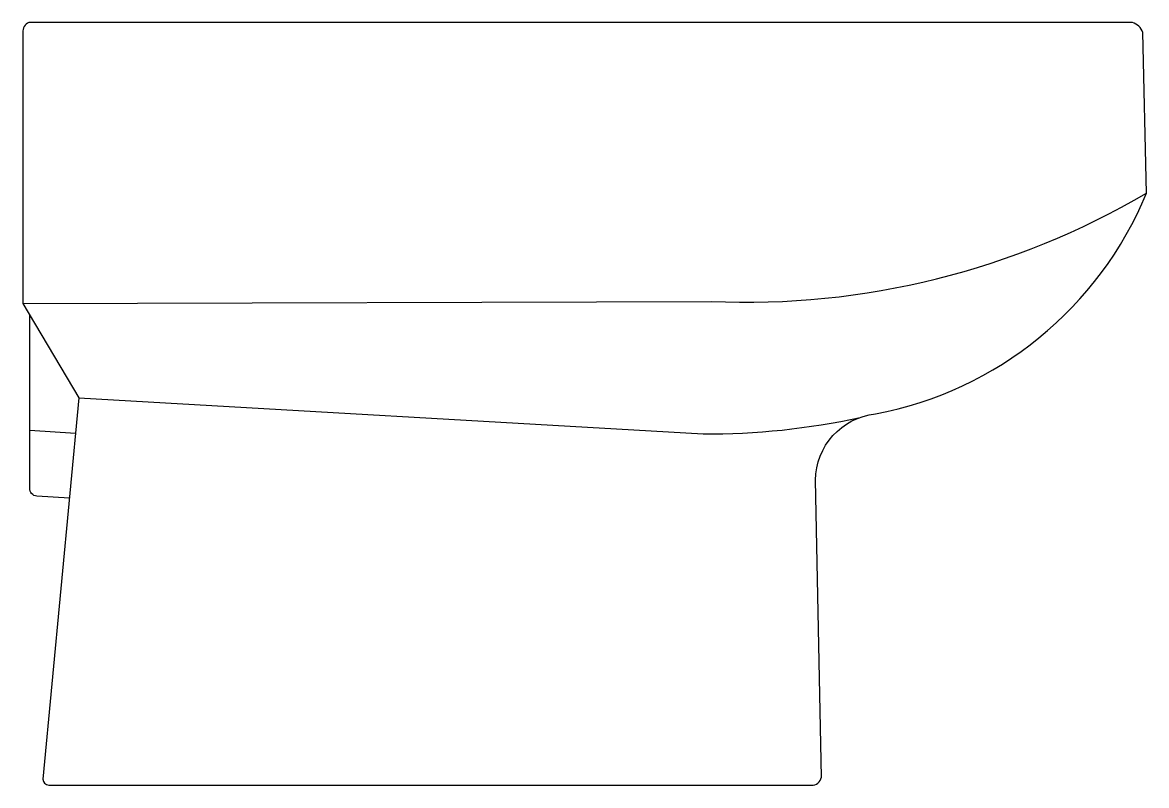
# Model space of a CAD drawing. Extents: x -872.942 to -872.382, y 510.2 to 510.58.
import ezdxf

# ---------------------------------------------------------------- set-up
doc = ezdxf.new("R2010")
doc.units = 0
doc.header["$LTSCALE"] = 50
doc.header["$MEASUREMENT"] = 0
doc.layers.add('A-PECAS', color=2, linetype='CONTINUOUS')
doc.layers.add('ESC1-50', color=1, linetype='CONTINUOUS')

# ---------------------------------------------------------------- blocks, each defined once
blk = doc.blocks.new('P-60-E')
at = {"layer": 'A-PECAS'}
blk.add_lwpolyline([(-0.118, 0.193), (-0.1, 0.003, -0.398501), (-0.103, 0), (-0.483, 0, -0.393198), (-0.488, 0.004), (-0.485, 0.15188, 0.379916), (-0.515, 0.185, -0.252974), (-0.65, 0.295), (-0.64812, 0.375, -0.232511), (-0.643, 0.38), (-0.09307, 0.38, -0.318014), (-0.09, 0.37501), (-0.09, 0.24)], format="xyb", close=True, dxfattribs=at)
blk.add_lwpolyline([(-0.11327, 0.14305), (-0.097, 0.144, 0.418904), (-0.0935, 0.148), (-0.09357, 0.234)], format="xyb", dxfattribs=at)
blk.add_lwpolyline([(-0.103, 0), (-0.263, 0)], dxfattribs=at)
at = {"layer": 'ESC1-50'}
for points in [[(-0.09, 0.24), (-0.433, 0.241, -0.144916), (-0.65, 0.295)], [(-0.118, 0.193), (-0.429, 0.175, -0.055365), (-0.5073, 0.18323)]]:
    blk.add_lwpolyline(points, format="xyb", dxfattribs=at)
blk.add_lwpolyline([(-0.11632, 0.17522), (-0.09352, 0.17672)], dxfattribs=at)

msp = doc.modelspace()

# ---------------------------------------------------------------- block references
at = {"layer": 'A-PECAS', "xscale": -1}
msp.add_blockref('P-60-E', (-873.03156, 510.2005), dxfattribs=at)

doc.saveas('drawing.dxf')
